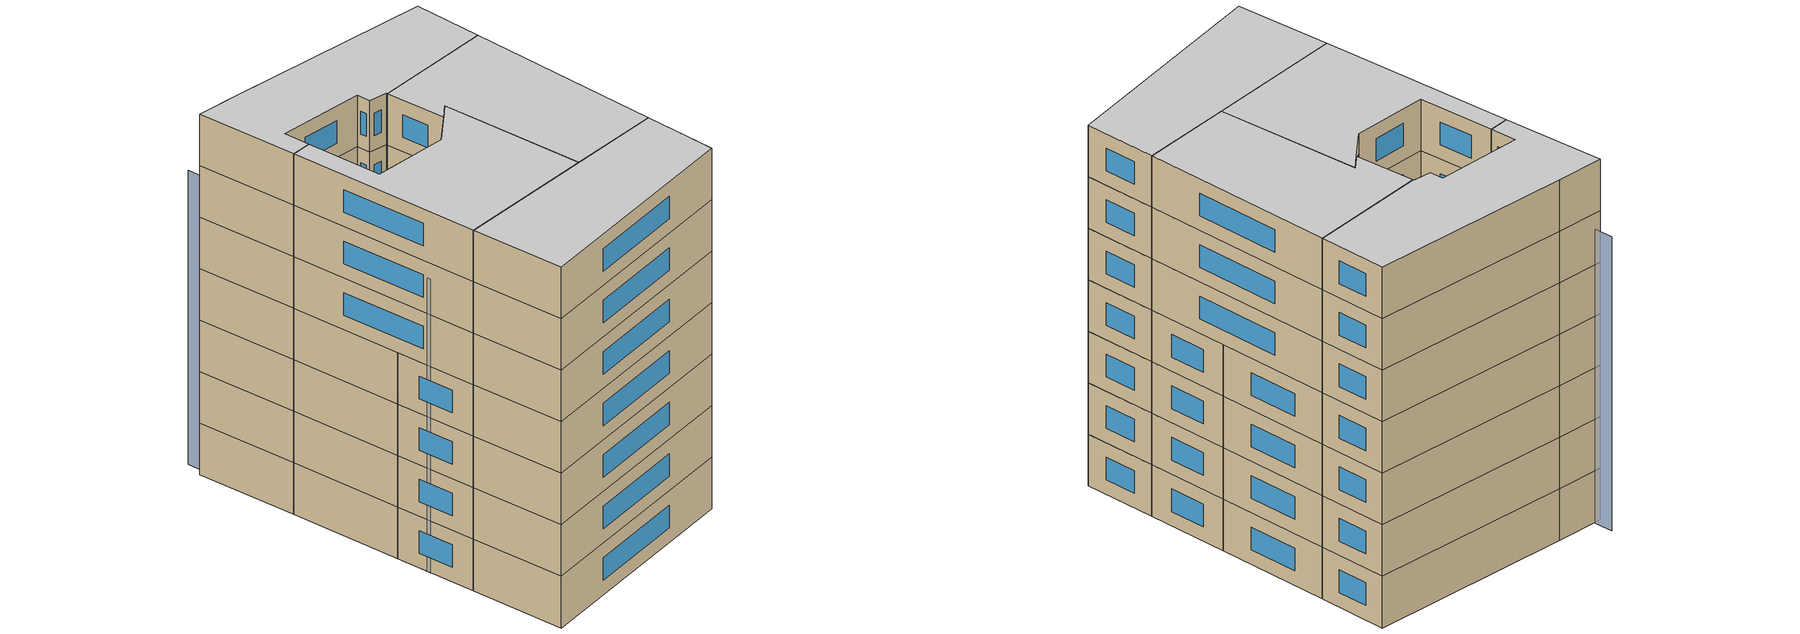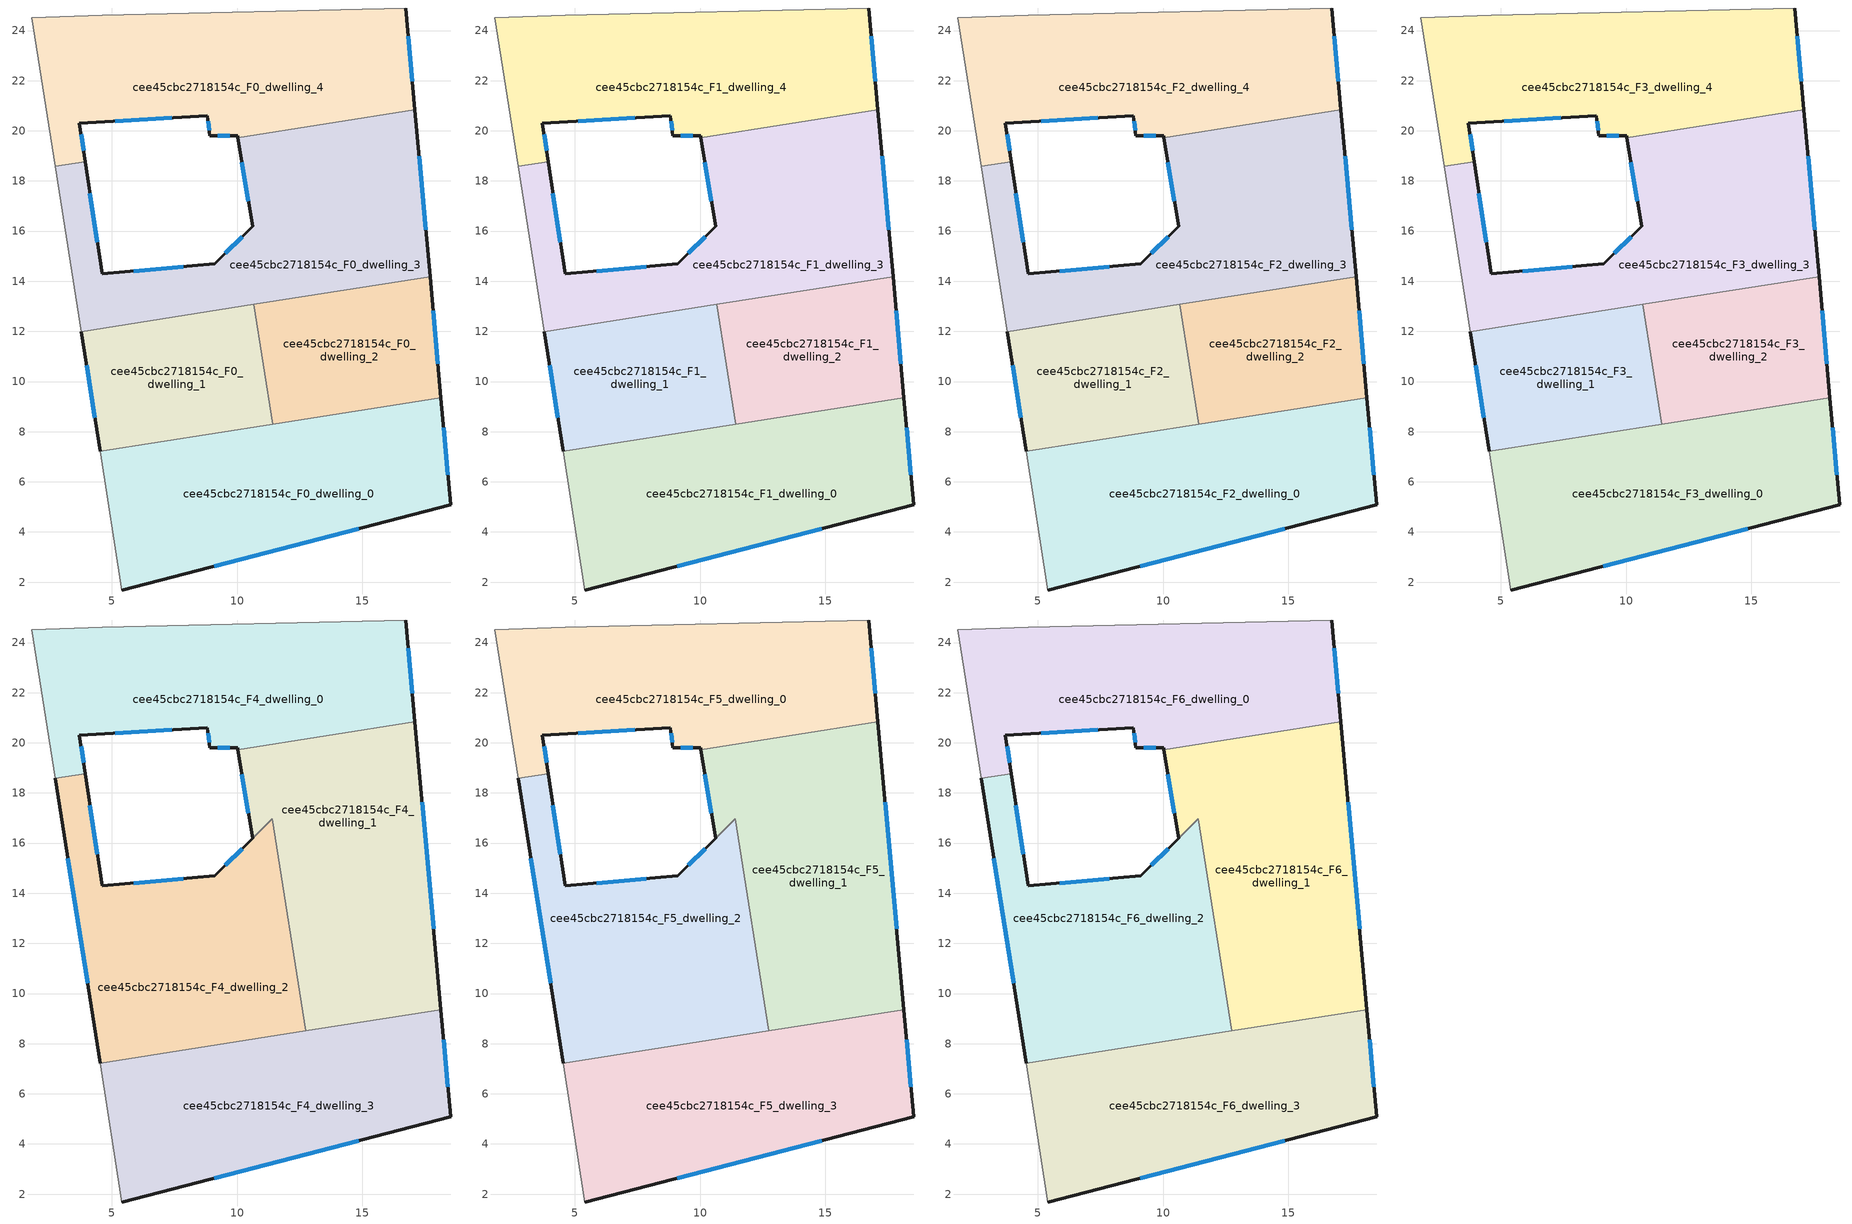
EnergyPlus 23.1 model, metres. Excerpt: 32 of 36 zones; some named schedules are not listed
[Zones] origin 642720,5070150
cee45cbc2718154c_F0_dwelling_0
 floor ground (EU_floor_Construction): 18.13,9.36 18.52,5.08 5.41,1.68 4.54,7.22 z0
 wall outside (EU_wall_Construction): 5.41,1.68 18.52,5.08 18.13,9.36 z0:3
 wall adiabatic (EU_wall_Construction): 4.54,7.22 5.41,1.68 z0:3
 wall to cee45cbc2718154c_F0_dwelling_1 (EU_wall_Construction): 11.41,8.3 4.54,7.22 z0:3
 wall to cee45cbc2718154c_F0_dwelling_2 (EU_wall_Construction): 18.13,9.36 11.41,8.3 z0:3
 window (EU_Window_Construction): 18.41,6.28 18.24,8.16 / 9.08,2.64 14.85,4.13 z0.84:2.16
cee45cbc2718154c_F0_dwelling_1
 floor ground (EU_floor_Construction): 10.66,13.07 11.41,8.3 4.54,7.22 3.79,11.99 z0
 wall outside (EU_wall_Construction): 3.79,11.99 4.54,7.22 z0:3
 wall to cee45cbc2718154c_F0_dwelling_2 (EU_wall_Construction): 11.41,8.3 10.66,13.07 z0:3
 wall to cee45cbc2718154c_F0_dwelling_3 (EU_wall_Construction): 10.66,13.07 3.79,11.99 z0:3
 window (EU_Window_Construction): 4,10.65 4.33,8.56 z0.84:2.16
cee45cbc2718154c_F0_dwelling_2
 floor ground (EU_floor_Construction): 17.69,14.18 18.13,9.36 11.41,8.3 10.66,13.07 z0
 wall outside (EU_wall_Construction): 18.13,9.36 17.69,14.18 z0:3
 wall to cee45cbc2718154c_F0_dwelling_3 (EU_wall_Construction): 17.69,14.18 10.66,13.07 z0:3
 window (EU_Window_Construction): 18.01,10.71 17.82,12.83 z0.84:2.16
cee45cbc2718154c_F0_dwelling_3
 floor ground (EU_floor_Construction): 17.09,20.84 17.69,14.18 3.79,11.99 2.75,18.58 3.94,18.77 4.61,14.29 9.11,14.69 10.62,16.19 10.03,19.73 z0
 wall outside (EU_wall_Construction): 10.03,19.73 10.62,16.19 9.11,14.69 4.61,14.29 3.94,18.77 / 17.69,14.18 17.09,20.84 z0:3
 wall to cee45cbc2718154c_F0_dwelling_4 (EU_wall_Construction): 17.09,20.84 10.03,19.73 / 3.94,18.77 2.75,18.58 z0:3
 wall adiabatic (EU_wall_Construction): 2.75,18.58 3.79,11.99 z0:3
 window (EU_Window_Construction): 4.42,15.55 4.13,17.52 / 7.85,14.58 5.87,14.41 / 10.2,15.77 9.54,15.11 / 10.19,18.74 10.45,17.19 / 17.53,16.05 17.26,18.98 z0.84:2.16
cee45cbc2718154c_F0_dwelling_4
 floor ground (EU_floor_Construction): 16.72,24.9 17.09,20.84 10.03,19.73 10.02,19.8 8.92,19.8 8.82,20.6 3.71,20.3 3.94,18.77 2.75,18.58 1.81,24.5 4.61,24.6 z0
 wall outside (EU_wall_Construction): 3.94,18.77 3.71,20.3 8.82,20.6 8.92,19.8 10.02,19.8 10.03,19.73 / 17.09,20.84 16.72,24.9 z0:3
 wall adiabatic (EU_wall_Construction): 16.72,24.9 4.61,24.6 1.81,24.5 2.75,18.58 z0:3
 window (EU_Window_Construction): 9.23,19.8 9.71,19.8 / 8.85,20.37 8.89,20.02 / 5.14,20.38 7.39,20.51 / 3.88,19.2 3.78,19.87 / 16.99,21.98 16.83,23.76 z0.84:2.16
cee45cbc2718154c_F1_dwelling_0
 floor to cee45cbc2718154c_F0_dwelling_0 (EU_floor_Construction): 18.13,9.36 18.52,5.08 5.41,1.68 4.54,7.22 z3
 wall outside (EU_wall_Construction): 5.41,1.68 18.52,5.08 18.13,9.36 z3:6
 wall adiabatic (EU_wall_Construction): 4.54,7.22 5.41,1.68 z3:6
 wall to cee45cbc2718154c_F1_dwelling_1 (EU_wall_Construction): 11.41,8.3 4.54,7.22 z3:6
 wall to cee45cbc2718154c_F1_dwelling_2 (EU_wall_Construction): 18.13,9.36 11.41,8.3 z3:6
 window (EU_Window_Construction): 18.41,6.28 18.24,8.16 / 9.08,2.64 14.85,4.13 z3.84:5.16
cee45cbc2718154c_F1_dwelling_1
 floor to cee45cbc2718154c_F0_dwelling_1 (EU_floor_Construction): 10.66,13.07 11.41,8.3 4.54,7.22 3.79,11.99 z3
 wall outside (EU_wall_Construction): 3.79,11.99 4.54,7.22 z3:6
 wall to cee45cbc2718154c_F1_dwelling_2 (EU_wall_Construction): 11.41,8.3 10.66,13.07 z3:6
 wall to cee45cbc2718154c_F1_dwelling_3 (EU_wall_Construction): 10.66,13.07 3.79,11.99 z3:6
 window (EU_Window_Construction): 4,10.65 4.33,8.56 z3.84:5.16
cee45cbc2718154c_F1_dwelling_2
 floor to cee45cbc2718154c_F0_dwelling_2 (EU_floor_Construction): 17.69,14.18 18.13,9.36 11.41,8.3 10.66,13.07 z3
 wall outside (EU_wall_Construction): 18.13,9.36 17.69,14.18 z3:6
 wall to cee45cbc2718154c_F1_dwelling_3 (EU_wall_Construction): 17.69,14.18 10.66,13.07 z3:6
 window (EU_Window_Construction): 18.01,10.71 17.82,12.83 z3.84:5.16
cee45cbc2718154c_F1_dwelling_3
 floor to cee45cbc2718154c_F0_dwelling_3 (EU_floor_Construction): 17.09,20.84 17.69,14.18 3.79,11.99 2.75,18.58 3.94,18.77 4.61,14.29 9.11,14.69 10.62,16.19 10.03,19.73 z3
 wall outside (EU_wall_Construction): 10.03,19.73 10.62,16.19 9.11,14.69 4.61,14.29 3.94,18.77 / 17.69,14.18 17.09,20.84 z3:6
 wall to cee45cbc2718154c_F1_dwelling_4 (EU_wall_Construction): 17.09,20.84 10.03,19.73 / 3.94,18.77 2.75,18.58 z3:6
 wall adiabatic (EU_wall_Construction): 2.75,18.58 3.79,11.99 z3:6
 window (EU_Window_Construction): 4.42,15.55 4.13,17.52 / 7.85,14.58 5.87,14.41 / 10.2,15.77 9.54,15.11 / 10.19,18.74 10.45,17.19 / 17.53,16.05 17.26,18.98 z3.84:5.16
cee45cbc2718154c_F1_dwelling_4
 floor to cee45cbc2718154c_F0_dwelling_4 (EU_floor_Construction): 16.72,24.9 17.09,20.84 10.03,19.73 10.02,19.8 8.92,19.8 8.82,20.6 3.71,20.3 3.94,18.77 2.75,18.58 1.81,24.5 4.61,24.6 z3
 wall outside (EU_wall_Construction): 3.94,18.77 3.71,20.3 8.82,20.6 8.92,19.8 10.02,19.8 10.03,19.73 / 17.09,20.84 16.72,24.9 z3:6
 wall adiabatic (EU_wall_Construction): 16.72,24.9 4.61,24.6 1.81,24.5 2.75,18.58 z3:6
 window (EU_Window_Construction): 9.23,19.8 9.71,19.8 / 8.85,20.37 8.89,20.02 / 5.14,20.38 7.39,20.51 / 3.88,19.2 3.78,19.87 / 16.99,21.98 16.83,23.76 z3.84:5.16
cee45cbc2718154c_F2_dwelling_0
 floor to cee45cbc2718154c_F1_dwelling_0 (EU_floor_Construction): 18.13,9.36 18.52,5.08 5.41,1.68 4.54,7.22 z6
 wall outside (EU_wall_Construction): 5.41,1.68 18.52,5.08 18.13,9.36 z6:9
 wall adiabatic (EU_wall_Construction): 4.54,7.22 5.41,1.68 z6:9
 wall to cee45cbc2718154c_F2_dwelling_1 (EU_wall_Construction): 11.41,8.3 4.54,7.22 z6:9
 wall to cee45cbc2718154c_F2_dwelling_2 (EU_wall_Construction): 18.13,9.36 11.41,8.3 z6:9
 window (EU_Window_Construction): 18.41,6.28 18.24,8.16 / 9.08,2.64 14.85,4.13 z6.84:8.16
cee45cbc2718154c_F2_dwelling_1
 floor to cee45cbc2718154c_F1_dwelling_1 (EU_floor_Construction): 10.66,13.07 11.41,8.3 4.54,7.22 3.79,11.99 z6
 wall outside (EU_wall_Construction): 3.79,11.99 4.54,7.22 z6:9
 wall to cee45cbc2718154c_F2_dwelling_2 (EU_wall_Construction): 11.41,8.3 10.66,13.07 z6:9
 wall to cee45cbc2718154c_F2_dwelling_3 (EU_wall_Construction): 10.66,13.07 3.79,11.99 z6:9
 window (EU_Window_Construction): 4,10.65 4.33,8.56 z6.84:8.16
cee45cbc2718154c_F2_dwelling_2
 floor to cee45cbc2718154c_F1_dwelling_2 (EU_floor_Construction): 17.69,14.18 18.13,9.36 11.41,8.3 10.66,13.07 z6
 wall outside (EU_wall_Construction): 18.13,9.36 17.69,14.18 z6:9
 wall to cee45cbc2718154c_F2_dwelling_3 (EU_wall_Construction): 17.69,14.18 10.66,13.07 z6:9
 window (EU_Window_Construction): 18.01,10.71 17.82,12.83 z6.84:8.16
cee45cbc2718154c_F2_dwelling_3
 floor to cee45cbc2718154c_F1_dwelling_3 (EU_floor_Construction): 17.09,20.84 17.69,14.18 3.79,11.99 2.75,18.58 3.94,18.77 4.61,14.29 9.11,14.69 10.62,16.19 10.03,19.73 z6
 wall outside (EU_wall_Construction): 10.03,19.73 10.62,16.19 9.11,14.69 4.61,14.29 3.94,18.77 / 17.69,14.18 17.09,20.84 z6:9
 wall to cee45cbc2718154c_F2_dwelling_4 (EU_wall_Construction): 17.09,20.84 10.03,19.73 / 3.94,18.77 2.75,18.58 z6:9
 wall adiabatic (EU_wall_Construction): 2.75,18.58 3.79,11.99 z6:9
 window (EU_Window_Construction): 4.42,15.55 4.13,17.52 / 7.85,14.58 5.87,14.41 / 10.2,15.77 9.54,15.11 / 10.19,18.74 10.45,17.19 / 17.53,16.05 17.26,18.98 z6.84:8.16
cee45cbc2718154c_F2_dwelling_4
 floor to cee45cbc2718154c_F1_dwelling_4 (EU_floor_Construction): 16.72,24.9 17.09,20.84 10.03,19.73 10.02,19.8 8.92,19.8 8.82,20.6 3.71,20.3 3.94,18.77 2.75,18.58 1.81,24.5 4.61,24.6 z6
 wall outside (EU_wall_Construction): 3.94,18.77 3.71,20.3 8.82,20.6 8.92,19.8 10.02,19.8 10.03,19.73 / 17.09,20.84 16.72,24.9 z6:9
 wall adiabatic (EU_wall_Construction): 16.72,24.9 4.61,24.6 1.81,24.5 2.75,18.58 z6:9
 window (EU_Window_Construction): 9.23,19.8 9.71,19.8 / 8.85,20.37 8.89,20.02 / 5.14,20.38 7.39,20.51 / 3.88,19.2 3.78,19.87 / 16.99,21.98 16.83,23.76 z6.84:8.16
cee45cbc2718154c_F3_dwelling_0
 floor to cee45cbc2718154c_F2_dwelling_0 (EU_floor_Construction): 18.13,9.36 18.52,5.08 5.41,1.68 4.54,7.22 z9
 wall outside (EU_wall_Construction): 5.41,1.68 18.52,5.08 18.13,9.36 z9:12
 wall adiabatic (EU_wall_Construction): 4.54,7.22 5.41,1.68 z9:12
 wall to cee45cbc2718154c_F3_dwelling_1 (EU_wall_Construction): 11.41,8.3 4.54,7.22 z9:12
 wall to cee45cbc2718154c_F3_dwelling_2 (EU_wall_Construction): 18.13,9.36 11.41,8.3 z9:12
 window (EU_Window_Construction): 18.41,6.28 18.24,8.16 / 9.08,2.64 14.85,4.13 z9.84:11.16
cee45cbc2718154c_F3_dwelling_1
 floor to cee45cbc2718154c_F2_dwelling_1 (EU_floor_Construction): 10.66,13.07 11.41,8.3 4.54,7.22 3.79,11.99 z9
 wall outside (EU_wall_Construction): 3.79,11.99 4.54,7.22 z9:12
 wall to cee45cbc2718154c_F3_dwelling_2 (EU_wall_Construction): 11.41,8.3 10.66,13.07 z9:12
 wall to cee45cbc2718154c_F3_dwelling_3 (EU_wall_Construction): 10.66,13.07 3.79,11.99 z9:12
 window (EU_Window_Construction): 4,10.65 4.33,8.56 z9.84:11.16
 ceiling adiabatic (EU_roof_Construction): 11.41,8.3 10.66,13.07 3.79,11.99 4.54,7.22 z12
cee45cbc2718154c_F3_dwelling_2
 floor to cee45cbc2718154c_F2_dwelling_2 (EU_floor_Construction): 17.69,14.18 18.13,9.36 11.41,8.3 10.66,13.07 z9
 wall outside (EU_wall_Construction): 18.13,9.36 17.69,14.18 z9:12
 wall to cee45cbc2718154c_F3_dwelling_3 (EU_wall_Construction): 17.69,14.18 10.66,13.07 z9:12
 window (EU_Window_Construction): 18.01,10.71 17.82,12.83 z9.84:11.16
 ceiling adiabatic (EU_roof_Construction): 12.73,8.51 11.98,13.28 10.66,13.07 11.41,8.3 z12
cee45cbc2718154c_F3_dwelling_3
 floor to cee45cbc2718154c_F2_dwelling_3 (EU_floor_Construction): 17.09,20.84 17.69,14.18 3.79,11.99 2.75,18.58 3.94,18.77 4.61,14.29 9.11,14.69 10.62,16.19 10.03,19.73 z9
 wall outside (EU_wall_Construction): 10.03,19.73 10.62,16.19 9.11,14.69 4.61,14.29 3.94,18.77 / 17.69,14.18 17.09,20.84 z9:12
 wall to cee45cbc2718154c_F3_dwelling_4 (EU_wall_Construction): 17.09,20.84 10.03,19.73 / 3.94,18.77 2.75,18.58 z9:12
 wall adiabatic (EU_wall_Construction): 2.75,18.58 3.79,11.99 z9:12
 window (EU_Window_Construction): 4.42,15.55 4.13,17.52 / 7.85,14.58 5.87,14.41 / 10.2,15.77 9.54,15.11 / 10.19,18.74 10.45,17.19 / 17.53,16.05 17.26,18.98 z9.84:11.16
 roof outside (EU_roof_Construction): 10.62,16.19 11.4,16.97 10.62,16.19 9.11,14.69 z12
cee45cbc2718154c_F3_dwelling_4
 floor to cee45cbc2718154c_F2_dwelling_4 (EU_floor_Construction): 16.72,24.9 17.09,20.84 10.03,19.73 10.02,19.8 8.92,19.8 8.82,20.6 3.71,20.3 3.94,18.77 2.75,18.58 1.81,24.5 4.61,24.6 z9
 wall outside (EU_wall_Construction): 3.94,18.77 3.71,20.3 8.82,20.6 8.92,19.8 10.02,19.8 10.03,19.73 / 17.09,20.84 16.72,24.9 z9:12
 wall adiabatic (EU_wall_Construction): 16.72,24.9 4.61,24.6 1.81,24.5 2.75,18.58 z9:12
 window (EU_Window_Construction): 9.23,19.8 9.71,19.8 / 8.85,20.37 8.89,20.02 / 5.14,20.38 7.39,20.51 / 3.88,19.2 3.78,19.87 / 16.99,21.98 16.83,23.76 z9.84:11.16
cee45cbc2718154c_F4_dwelling_0
 floor to cee45cbc2718154c_F3_dwelling_4 (EU_floor_Construction): 16.72,24.9 17.09,20.84 10.03,19.73 10.02,19.8 8.92,19.8 8.82,20.6 3.71,20.3 3.94,18.77 2.75,18.58 1.81,24.5 4.61,24.6 z12
 wall outside (EU_wall_Construction): 3.94,18.77 3.71,20.3 8.82,20.6 8.92,19.8 10.02,19.8 10.03,19.73 / 17.09,20.84 16.72,24.9 z12:15
 wall to cee45cbc2718154c_F4_dwelling_2 (EU_wall_Construction): 2.75,18.58 3.94,18.77 z12:15
 wall adiabatic (EU_wall_Construction): 16.72,24.9 4.61,24.6 1.81,24.5 2.75,18.58 z12:15
 wall to cee45cbc2718154c_F4_dwelling_1 (EU_wall_Construction): 10.03,19.73 17.09,20.84 z12:15
 window (EU_Window_Construction): 9.23,19.8 9.71,19.8 / 8.85,20.37 8.89,20.02 / 5.14,20.38 7.39,20.51 / 3.88,19.2 3.78,19.87 / 16.99,21.98 16.83,23.76 z12.84:14.16
cee45cbc2718154c_F4_dwelling_1
 floor to cee45cbc2718154c_F3_dwelling_3 (EU_floor_Construction): 17.09,20.84 17.69,14.18 11.98,13.28 11.4,16.97 10.62,16.19 10.03,19.73 z12
 floor to cee45cbc2718154c_F3_dwelling_2 (EU_floor_Construction): 17.69,14.18 18.13,9.36 12.73,8.51 11.98,13.28 z12
 wall outside (EU_wall_Construction): 10.03,19.73 10.62,16.19 / 18.13,9.36 17.09,20.84 z12:15
 wall to cee45cbc2718154c_F4_dwelling_2 (EU_wall_Construction): 10.62,16.19 11.4,16.97 12.73,8.51 z12:15
 wall to cee45cbc2718154c_F4_dwelling_3 (EU_wall_Construction): 12.73,8.51 18.13,9.36 z12:15
 window (EU_Window_Construction): 10.19,18.74 10.45,17.19 / 17.84,12.58 17.38,17.63 z12.84:14.16
cee45cbc2718154c_F4_dwelling_2
 floor to cee45cbc2718154c_F3_dwelling_3 (EU_floor_Construction): 11.4,16.97 11.98,13.28 3.79,11.99 2.75,18.58 3.94,18.77 4.61,14.29 9.11,14.69 10.62,16.19 z12
 floor adiabatic (EU_floor_Construction): 11.98,13.28 12.73,8.51 4.54,7.22 3.79,11.99 z12
 wall outside (EU_wall_Construction): 2.75,18.58 4.54,7.22 / 10.62,16.19 9.11,14.69 4.61,14.29 3.94,18.77 z12:15
 wall to cee45cbc2718154c_F4_dwelling_3 (EU_wall_Construction): 4.54,7.22 12.73,8.51 z12:15
 window (EU_Window_Construction): 4.42,15.55 4.13,17.52 / 7.85,14.58 5.87,14.41 / 3.25,15.4 4.04,10.4 / 10.2,15.77 9.54,15.11 z12.84:14.16
cee45cbc2718154c_F4_dwelling_3
 floor to cee45cbc2718154c_F3_dwelling_0 (EU_floor_Construction): 18.13,9.36 18.52,5.08 5.41,1.68 4.54,7.22 z12
 wall outside (EU_wall_Construction): 5.41,1.68 18.52,5.08 18.13,9.36 z12:15
 wall adiabatic (EU_wall_Construction): 4.54,7.22 5.41,1.68 z12:15
 window (EU_Window_Construction): 18.41,6.28 18.24,8.16 / 9.08,2.64 14.85,4.13 z12.84:14.16
cee45cbc2718154c_F5_dwelling_0
 floor to cee45cbc2718154c_F4_dwelling_0 (EU_floor_Construction): 16.72,24.9 17.09,20.84 10.03,19.73 10.02,19.8 8.92,19.8 8.82,20.6 3.71,20.3 3.94,18.77 2.75,18.58 1.81,24.5 4.61,24.6 z15
 wall outside (EU_wall_Construction): 3.94,18.77 3.71,20.3 8.82,20.6 8.92,19.8 10.02,19.8 10.03,19.73 / 17.09,20.84 16.72,24.9 z15:18
 wall to cee45cbc2718154c_F5_dwelling_2 (EU_wall_Construction): 2.75,18.58 3.94,18.77 z15:18
 wall adiabatic (EU_wall_Construction): 16.72,24.9 4.61,24.6 1.81,24.5 2.75,18.58 z15:18
 wall to cee45cbc2718154c_F5_dwelling_1 (EU_wall_Construction): 10.03,19.73 17.09,20.84 z15:18
 window (EU_Window_Construction): 9.23,19.8 9.71,19.8 / 8.85,20.37 8.89,20.02 / 5.14,20.38 7.39,20.51 / 3.88,19.2 3.78,19.87 / 16.99,21.98 16.83,23.76 z15.84:17.16
cee45cbc2718154c_F5_dwelling_1
 floor to cee45cbc2718154c_F4_dwelling_1 (EU_floor_Construction): 17.09,20.84 18.13,9.36 12.73,8.51 11.4,16.97 10.61,16.19 10.03,19.73 z15
 wall outside (EU_wall_Construction): 10.03,19.73 10.62,16.19 / 18.13,9.36 17.09,20.84 z15:18
 wall to cee45cbc2718154c_F5_dwelling_2 (EU_wall_Construction): 10.62,16.19 11.4,16.97 12.73,8.51 z15:18
 wall to cee45cbc2718154c_F5_dwelling_3 (EU_wall_Construction): 12.73,8.51 18.13,9.36 z15:18
 window (EU_Window_Construction): 10.19,18.74 10.45,17.19 / 17.84,12.58 17.38,17.63 z15.84:17.16
cee45cbc2718154c_F5_dwelling_2
 floor to cee45cbc2718154c_F4_dwelling_2 (EU_floor_Construction): 11.4,16.97 12.73,8.51 4.54,7.22 2.75,18.58 3.94,18.77 4.61,14.29 9.11,14.69 10.62,16.19 z15
 wall outside (EU_wall_Construction): 2.75,18.58 4.54,7.22 / 10.62,16.19 9.11,14.69 4.61,14.29 3.94,18.77 z15:18
 wall to cee45cbc2718154c_F5_dwelling_3 (EU_wall_Construction): 4.54,7.22 12.73,8.51 z15:18
 window (EU_Window_Construction): 4.42,15.55 4.13,17.52 / 7.85,14.58 5.87,14.41 / 3.25,15.4 4.04,10.4 / 10.2,15.77 9.54,15.11 z15.84:17.16
cee45cbc2718154c_F5_dwelling_3
 floor to cee45cbc2718154c_F4_dwelling_3 (EU_floor_Construction): 18.13,9.36 18.52,5.08 5.41,1.68 4.54,7.22 z15
 wall outside (EU_wall_Construction): 5.41,1.68 18.52,5.08 18.13,9.36 z15:18
 wall adiabatic (EU_wall_Construction): 4.54,7.22 5.41,1.68 z15:18
 window (EU_Window_Construction): 18.41,6.28 18.24,8.16 / 9.08,2.64 14.85,4.13 z15.84:17.16
cee45cbc2718154c_F6_dwelling_0
 floor to cee45cbc2718154c_F5_dwelling_0 (EU_floor_Construction): 16.72,24.9 17.09,20.84 10.03,19.73 10.02,19.8 8.92,19.8 8.82,20.6 3.71,20.3 3.94,18.77 2.75,18.58 1.81,24.5 4.61,24.6 z18
 wall outside (EU_wall_Construction): 3.94,18.77 3.71,20.3 8.82,20.6 8.92,19.8 10.02,19.8 10.03,19.73 / 17.09,20.84 16.72,24.9 z18:21
 wall to cee45cbc2718154c_F6_dwelling_2 (EU_wall_Construction): 2.75,18.58 3.94,18.77 z18:21
 wall adiabatic (EU_wall_Construction): 16.72,24.9 4.61,24.6 1.81,24.5 2.75,18.58 z18:21
 wall to cee45cbc2718154c_F6_dwelling_1 (EU_wall_Construction): 10.03,19.73 17.09,20.84 z18:21
 window (EU_Window_Construction): 9.23,19.8 9.71,19.8 / 8.85,20.37 8.89,20.02 / 5.14,20.38 7.39,20.51 / 3.88,19.2 3.78,19.87 / 16.99,21.98 16.83,23.76 z18.84:20.16
 ceiling to cee45cbc2718154c_F7_dwelling_0 (EU_floor_Construction): 17.09,20.84 16.72,24.9 4.61,24.6 1.81,24.5 2.75,18.58 3.94,18.77 3.71,20.3 8.82,20.6 8.92,19.8 10.02,19.8 10.03,19.73 z21
cee45cbc2718154c_F6_dwelling_1
 floor to cee45cbc2718154c_F5_dwelling_1 (EU_floor_Construction): 17.09,20.84 18.13,9.36 12.73,8.51 11.4,16.97 10.61,16.19 10.03,19.73 z18
 wall outside (EU_wall_Construction): 10.03,19.73 10.62,16.19 / 18.13,9.36 17.09,20.84 z18:21
 wall to cee45cbc2718154c_F6_dwelling_2 (EU_wall_Construction): 10.62,16.19 11.4,16.97 12.73,8.51 z18:21
 wall to cee45cbc2718154c_F6_dwelling_3 (EU_wall_Construction): 12.73,8.51 18.13,9.36 z18:21
 window (EU_Window_Construction): 10.19,18.74 10.45,17.19 / 17.84,12.58 17.38,17.63 z18.84:20.16
 ceiling to cee45cbc2718154c_F7_dwelling_1 (EU_floor_Construction): 18.13,9.36 17.09,20.84 10.03,19.73 10.61,16.19 11.4,16.97 12.73,8.51 z21
cee45cbc2718154c_F6_dwelling_2
 floor to cee45cbc2718154c_F5_dwelling_2 (EU_floor_Construction): 11.4,16.97 12.73,8.51 4.54,7.22 2.75,18.58 3.94,18.77 4.61,14.29 9.11,14.69 10.62,16.19 z18
 wall outside (EU_wall_Construction): 2.75,18.58 4.54,7.22 / 10.62,16.19 9.11,14.69 4.61,14.29 3.94,18.77 z18:21
 wall to cee45cbc2718154c_F6_dwelling_3 (EU_wall_Construction): 4.54,7.22 12.73,8.51 z18:21
 window (EU_Window_Construction): 4.42,15.55 4.13,17.52 / 7.85,14.58 5.87,14.41 / 3.25,15.4 4.04,10.4 / 10.2,15.77 9.54,15.11 z18.84:20.16
 ceiling to cee45cbc2718154c_F7_dwelling_2 (EU_floor_Construction): 12.73,8.51 11.4,16.97 10.62,16.19 9.11,14.69 4.61,14.29 3.94,18.77 2.75,18.58 4.54,7.22 z21
cee45cbc2718154c_F6_dwelling_3
 floor to cee45cbc2718154c_F5_dwelling_3 (EU_floor_Construction): 18.13,9.36 18.52,5.08 5.41,1.68 4.54,7.22 z18
 wall outside (EU_wall_Construction): 5.41,1.68 18.52,5.08 18.13,9.36 z18:21
 wall adiabatic (EU_wall_Construction): 4.54,7.22 5.41,1.68 z18:21
 window (EU_Window_Construction): 18.41,6.28 18.24,8.16 / 9.08,2.64 14.85,4.13 z18.84:20.16
 ceiling to cee45cbc2718154c_F7_dwelling_3 (EU_floor_Construction): 18.52,5.08 18.13,9.36 4.54,7.22 5.41,1.68 z21
shading: 3.84,11.47 6.27,1.9 z0:19.4; 2.08,25.63 4.07,9.92 z0:17.1
[Building]
EU S2 Campaign: North Axis=0; Terrain=City; Solar Distribution=FullExterior
[Site:Location]
Lyon-Bron: Latitude=45.75; Longitude=5; Time Zone=1; Elevation=198
[SizingPeriod:WeatherFileDays]
AnnualSizingPeriod: Begin Month=1; Begin Day of Month=1; End Month=12; End Day of Month=31; Day of Week for Start Day=Monday; Use Weather File Daylight Saving Period=No; Use Weather File Rain and Snow Indicators=No
[MATERIAL]
EU_InternalMass_Material: Roughness=MediumRough; Thickness=0.1; Conductivity=1; Density=1800; Specific Heat=900; Thermal Absorptance=0.9; Solar Absorptance=0.7; Visible Absorptance=0.7
[MATERIAL:NOMASS] Roughness=MediumRough; Thermal Absorptance=0.9; Solar Absorptance=0.7; Visible Absorptance=0.7
Name | Thermal Resistance
EU_wall_NoMass | 0.776494
EU_roof_NoMass | 0.486893
EU_floor_NoMass | 0.421597
[WINDOWMATERIAL:SIMPLEGLAZINGSYSTEM]
EU_Window_SimpleGlazing: UFactor=4.24961; Solar Heat Gain Coefficient=0.83; Visible Transmittance=0.83
[CONSTRUCTION]
EU_wall_Construction: EU_wall_NoMass
EU_roof_Construction: EU_roof_NoMass
EU_floor_Construction: EU_floor_NoMass
EU_Window_Construction: EU_Window_SimpleGlazing
EU_InternalMass_Construction: EU_InternalMass_Material
[ZONE] Type=1; Multiplier=1; Ceiling Height=autocalculate; Floor Area=autocalculate; Part of Total Floor Area=Yes
Name | Volume
cee45cbc2718154c_F0_dwelling_0; cee45cbc2718154c_F1_dwelling_0; cee45cbc2718154c_F2_dwelling_0; cee45cbc2718154c_F3_dwelling_0; cee45cbc2718154c_F4_dwelling_3; cee45cbc2718154c_F5_dwelling_3; cee45cbc2718154c_F6_dwelling_3 | 201.731
cee45cbc2718154c_F4_dwelling_0; cee45cbc2718154c_F5_dwelling_0; cee45cbc2718154c_F6_dwelling_0; cee45cbc2718154c_F0_dwelling_4; cee45cbc2718154c_F1_dwelling_4; cee45cbc2718154c_F2_dwelling_4; cee45cbc2718154c_F3_dwelling_4 | 201.743
cee45cbc2718154c_F0_dwelling_1; cee45cbc2718154c_F1_dwelling_1; cee45cbc2718154c_F2_dwelling_1; cee45cbc2718154c_F3_dwelling_1 | 100.882
cee45cbc2718154c_F4_dwelling_1; cee45cbc2718154c_F5_dwelling_1; cee45cbc2718154c_F6_dwelling_1 | 210.674
cee45cbc2718154c_F0_dwelling_2; cee45cbc2718154c_F1_dwelling_2; cee45cbc2718154c_F2_dwelling_2; cee45cbc2718154c_F3_dwelling_2 | 100.873
cee45cbc2718154c_F4_dwelling_2; cee45cbc2718154c_F5_dwelling_2; cee45cbc2718154c_F6_dwelling_2 | 192.82
cee45cbc2718154c_F0_dwelling_3; cee45cbc2718154c_F1_dwelling_3; cee45cbc2718154c_F2_dwelling_3; cee45cbc2718154c_F3_dwelling_3 | 201.762
[INTERNALMASS] Construction=EU_InternalMass_Construction
Name | Zone or ZoneList | Surface Area
cee45cbc2718154c_F0_dwelling_0_EU_InternalMass | cee45cbc2718154c_F0_dwelling_0 | 67.2437
cee45cbc2718154c_F0_dwelling_1_EU_InternalMass | cee45cbc2718154c_F0_dwelling_1 | 33.6274
cee45cbc2718154c_F0_dwelling_2_EU_InternalMass | cee45cbc2718154c_F0_dwelling_2 | 33.6243
cee45cbc2718154c_F0_dwelling_3_EU_InternalMass | cee45cbc2718154c_F0_dwelling_3 | 67.2542
cee45cbc2718154c_F0_dwelling_4_EU_InternalMass | cee45cbc2718154c_F0_dwelling_4 | 67.2484
cee45cbc2718154c_F1_dwelling_0_EU_InternalMass | cee45cbc2718154c_F1_dwelling_0 | 67.2437
cee45cbc2718154c_F1_dwelling_1_EU_InternalMass | cee45cbc2718154c_F1_dwelling_1 | 33.6274
cee45cbc2718154c_F1_dwelling_2_EU_InternalMass | cee45cbc2718154c_F1_dwelling_2 | 33.6243
cee45cbc2718154c_F1_dwelling_3_EU_InternalMass | cee45cbc2718154c_F1_dwelling_3 | 67.2542
cee45cbc2718154c_F1_dwelling_4_EU_InternalMass | cee45cbc2718154c_F1_dwelling_4 | 67.2484
cee45cbc2718154c_F2_dwelling_0_EU_InternalMass | cee45cbc2718154c_F2_dwelling_0 | 67.2437
cee45cbc2718154c_F2_dwelling_1_EU_InternalMass | cee45cbc2718154c_F2_dwelling_1 | 33.6274
cee45cbc2718154c_F2_dwelling_2_EU_InternalMass | cee45cbc2718154c_F2_dwelling_2 | 33.6243
cee45cbc2718154c_F2_dwelling_3_EU_InternalMass | cee45cbc2718154c_F2_dwelling_3 | 67.2542
cee45cbc2718154c_F2_dwelling_4_EU_InternalMass | cee45cbc2718154c_F2_dwelling_4 | 67.2484
cee45cbc2718154c_F3_dwelling_0_EU_InternalMass | cee45cbc2718154c_F3_dwelling_0 | 67.2437
cee45cbc2718154c_F3_dwelling_1_EU_InternalMass | cee45cbc2718154c_F3_dwelling_1 | 33.6274
cee45cbc2718154c_F3_dwelling_2_EU_InternalMass | cee45cbc2718154c_F3_dwelling_2 | 33.6243
cee45cbc2718154c_F3_dwelling_3_EU_InternalMass | cee45cbc2718154c_F3_dwelling_3 | 67.2542
cee45cbc2718154c_F3_dwelling_4_EU_InternalMass | cee45cbc2718154c_F3_dwelling_4 | 67.2484
cee45cbc2718154c_F4_dwelling_0_EU_InternalMass | cee45cbc2718154c_F4_dwelling_0 | 67.2484
cee45cbc2718154c_F4_dwelling_1_EU_InternalMass | cee45cbc2718154c_F4_dwelling_1 | 70.2243
cee45cbc2718154c_F4_dwelling_2_EU_InternalMass | cee45cbc2718154c_F4_dwelling_2 | 64.2803
cee45cbc2718154c_F4_dwelling_3_EU_InternalMass | cee45cbc2718154c_F4_dwelling_3 | 67.2437
cee45cbc2718154c_F5_dwelling_0_EU_InternalMass | cee45cbc2718154c_F5_dwelling_0 | 67.2484
cee45cbc2718154c_F5_dwelling_1_EU_InternalMass | cee45cbc2718154c_F5_dwelling_1 | 70.2243
cee45cbc2718154c_F5_dwelling_2_EU_InternalMass | cee45cbc2718154c_F5_dwelling_2 | 64.2803
cee45cbc2718154c_F5_dwelling_3_EU_InternalMass | cee45cbc2718154c_F5_dwelling_3 | 67.2437
cee45cbc2718154c_F6_dwelling_0_EU_InternalMass | cee45cbc2718154c_F6_dwelling_0 | 67.2484
cee45cbc2718154c_F6_dwelling_1_EU_InternalMass | cee45cbc2718154c_F6_dwelling_1 | 70.2243
cee45cbc2718154c_F6_dwelling_2_EU_InternalMass | cee45cbc2718154c_F6_dwelling_2 | 64.2803
cee45cbc2718154c_F6_dwelling_3_EU_InternalMass | cee45cbc2718154c_F6_dwelling_3 | 67.2437
[OTHEREQUIPMENT] Fuel Type=Electricity; Design Level Calculation Method=Watts/Area; Power per Zone Floor Area=1; Fraction Latent=0; Fraction Radiant=0; Fraction Lost=0; Carbon Dioxide Generation Rate=0; EndUse Subcategory=EU_Step8_InternalGains
Name | Zone or ZoneList or Space or SpaceList | Schedule
EU_Step8_InternalGain_cee45cbc2718154c_F0_dwelling_0_f000 | cee45cbc2718154c_F0_dwelling_0 | EU_Step8_GainSchedule_cee45cbc2718154c_F0_dwelling_0_f000
EU_Step8_InternalGain_cee45cbc2718154c_F0_dwelling_1_f000 | cee45cbc2718154c_F0_dwelling_1 | EU_Step8_GainSchedule_cee45cbc2718154c_F0_dwelling_1_f000
EU_Step8_InternalGain_cee45cbc2718154c_F0_dwelling_2_f000 | cee45cbc2718154c_F0_dwelling_2 | EU_Step8_GainSchedule_cee45cbc2718154c_F0_dwelling_2_f000
EU_Step8_InternalGain_cee45cbc2718154c_F0_dwelling_3_f000 | cee45cbc2718154c_F0_dwelling_3 | EU_Step8_GainSchedule_cee45cbc2718154c_F0_dwelling_3_f000
EU_Step8_InternalGain_cee45cbc2718154c_F0_dwelling_4_f000 | cee45cbc2718154c_F0_dwelling_4 | EU_Step8_GainSchedule_cee45cbc2718154c_F0_dwelling_4_f000
EU_Step8_InternalGain_cee45cbc2718154c_F1_dwelling_0_f000 | cee45cbc2718154c_F1_dwelling_0 | EU_Step8_GainSchedule_cee45cbc2718154c_F1_dwelling_0_f000
EU_Step8_InternalGain_cee45cbc2718154c_F1_dwelling_1_f000 | cee45cbc2718154c_F1_dwelling_1 | EU_Step8_GainSchedule_cee45cbc2718154c_F1_dwelling_1_f000
EU_Step8_InternalGain_cee45cbc2718154c_F1_dwelling_2_f000 | cee45cbc2718154c_F1_dwelling_2 | EU_Step8_GainSchedule_cee45cbc2718154c_F1_dwelling_2_f000
EU_Step8_InternalGain_cee45cbc2718154c_F1_dwelling_3_f000 | cee45cbc2718154c_F1_dwelling_3 | EU_Step8_GainSchedule_cee45cbc2718154c_F1_dwelling_3_f000
EU_Step8_InternalGain_cee45cbc2718154c_F1_dwelling_4_f000 | cee45cbc2718154c_F1_dwelling_4 | EU_Step8_GainSchedule_cee45cbc2718154c_F1_dwelling_4_f000
EU_Step8_InternalGain_cee45cbc2718154c_F2_dwelling_0_f000 | cee45cbc2718154c_F2_dwelling_0 | EU_Step8_GainSchedule_cee45cbc2718154c_F2_dwelling_0_f000
EU_Step8_InternalGain_cee45cbc2718154c_F2_dwelling_1_f000 | cee45cbc2718154c_F2_dwelling_1 | EU_Step8_GainSchedule_cee45cbc2718154c_F2_dwelling_1_f000
EU_Step8_InternalGain_cee45cbc2718154c_F2_dwelling_2_f000 | cee45cbc2718154c_F2_dwelling_2 | EU_Step8_GainSchedule_cee45cbc2718154c_F2_dwelling_2_f000
EU_Step8_InternalGain_cee45cbc2718154c_F2_dwelling_3_f000 | cee45cbc2718154c_F2_dwelling_3 | EU_Step8_GainSchedule_cee45cbc2718154c_F2_dwelling_3_f000
EU_Step8_InternalGain_cee45cbc2718154c_F2_dwelling_4_f000 | cee45cbc2718154c_F2_dwelling_4 | EU_Step8_GainSchedule_cee45cbc2718154c_F2_dwelling_4_f000
EU_Step8_InternalGain_cee45cbc2718154c_F3_dwelling_0_f000 | cee45cbc2718154c_F3_dwelling_0 | EU_Step8_GainSchedule_cee45cbc2718154c_F3_dwelling_0_f000
EU_Step8_InternalGain_cee45cbc2718154c_F3_dwelling_1_f000 | cee45cbc2718154c_F3_dwelling_1 | EU_Step8_GainSchedule_cee45cbc2718154c_F3_dwelling_1_f000
EU_Step8_InternalGain_cee45cbc2718154c_F3_dwelling_2_f000 | cee45cbc2718154c_F3_dwelling_2 | EU_Step8_GainSchedule_cee45cbc2718154c_F3_dwelling_2_f000
EU_Step8_InternalGain_cee45cbc2718154c_F3_dwelling_3_f000 | cee45cbc2718154c_F3_dwelling_3 | EU_Step8_GainSchedule_cee45cbc2718154c_F3_dwelling_3_f000
EU_Step8_InternalGain_cee45cbc2718154c_F3_dwelling_4_f000 | cee45cbc2718154c_F3_dwelling_4 | EU_Step8_GainSchedule_cee45cbc2718154c_F3_dwelling_4_f000
EU_Step8_InternalGain_cee45cbc2718154c_F4_dwelling_0_f000 | cee45cbc2718154c_F4_dwelling_0 | EU_Step8_GainSchedule_cee45cbc2718154c_F4_dwelling_0_f000
EU_Step8_InternalGain_cee45cbc2718154c_F4_dwelling_1_f000 | cee45cbc2718154c_F4_dwelling_1 | EU_Step8_GainSchedule_cee45cbc2718154c_F4_dwelling_1_f000
EU_Step8_InternalGain_cee45cbc2718154c_F4_dwelling_2_f000 | cee45cbc2718154c_F4_dwelling_2 | EU_Step8_GainSchedule_cee45cbc2718154c_F4_dwelling_2_f000
EU_Step8_InternalGain_cee45cbc2718154c_F4_dwelling_3_f000 | cee45cbc2718154c_F4_dwelling_3 | EU_Step8_GainSchedule_cee45cbc2718154c_F4_dwelling_3_f000
EU_Step8_InternalGain_cee45cbc2718154c_F5_dwelling_0_f000 | cee45cbc2718154c_F5_dwelling_0 | EU_Step8_GainSchedule_cee45cbc2718154c_F5_dwelling_0_f000
EU_Step8_InternalGain_cee45cbc2718154c_F5_dwelling_1_f000 | cee45cbc2718154c_F5_dwelling_1 | EU_Step8_GainSchedule_cee45cbc2718154c_F5_dwelling_1_f000
EU_Step8_InternalGain_cee45cbc2718154c_F5_dwelling_2_f000 | cee45cbc2718154c_F5_dwelling_2 | EU_Step8_GainSchedule_cee45cbc2718154c_F5_dwelling_2_f000
EU_Step8_InternalGain_cee45cbc2718154c_F5_dwelling_3_f000 | cee45cbc2718154c_F5_dwelling_3 | EU_Step8_GainSchedule_cee45cbc2718154c_F5_dwelling_3_f000
EU_Step8_InternalGain_cee45cbc2718154c_F6_dwelling_0_f000 | cee45cbc2718154c_F6_dwelling_0 | EU_Step8_GainSchedule_cee45cbc2718154c_F6_dwelling_0_f000
EU_Step8_InternalGain_cee45cbc2718154c_F6_dwelling_1_f000 | cee45cbc2718154c_F6_dwelling_1 | EU_Step8_GainSchedule_cee45cbc2718154c_F6_dwelling_1_f000
EU_Step8_InternalGain_cee45cbc2718154c_F6_dwelling_2_f000 | cee45cbc2718154c_F6_dwelling_2 | EU_Step8_GainSchedule_cee45cbc2718154c_F6_dwelling_2_f000
EU_Step8_InternalGain_cee45cbc2718154c_F6_dwelling_3_f000 | cee45cbc2718154c_F6_dwelling_3 | EU_Step8_GainSchedule_cee45cbc2718154c_F6_dwelling_3_f000
[ZONEVENTILATION:DESIGNFLOWRATE] Schedule=EU_AlwaysOn; Design Flow Rate Calculation Method=AirChanges/Hour; Air Changes per Hour=0.693814; Ventilation Type=Natural; Fan Pressure Rise=0; Fan Total Efficiency=1; Constant Term Coefficient=1; Temperature Term Coefficient=0; Velocity Term Coefficient=0; Velocity Squared Term Coefficient=0; Minimum Indoor Temperature=-100; Maximum Indoor Temperature=100; Delta Temperature=-100; Minimum Outdoor Temperature=-100; Maximum Outdoor Temperature=100; Maximum Wind Speed=40
Name | Zone or ZoneList or Space or SpaceList
EU_ConstantAir_cee45cbc2718154c_F0_dwelling_0 | cee45cbc2718154c_F0_dwelling_0
EU_ConstantAir_cee45cbc2718154c_F0_dwelling_1 | cee45cbc2718154c_F0_dwelling_1
EU_ConstantAir_cee45cbc2718154c_F0_dwelling_2 | cee45cbc2718154c_F0_dwelling_2
EU_ConstantAir_cee45cbc2718154c_F0_dwelling_3 | cee45cbc2718154c_F0_dwelling_3
EU_ConstantAir_cee45cbc2718154c_F0_dwelling_4 | cee45cbc2718154c_F0_dwelling_4
EU_ConstantAir_cee45cbc2718154c_F1_dwelling_0 | cee45cbc2718154c_F1_dwelling_0
EU_ConstantAir_cee45cbc2718154c_F1_dwelling_1 | cee45cbc2718154c_F1_dwelling_1
EU_ConstantAir_cee45cbc2718154c_F1_dwelling_2 | cee45cbc2718154c_F1_dwelling_2
EU_ConstantAir_cee45cbc2718154c_F1_dwelling_3 | cee45cbc2718154c_F1_dwelling_3
EU_ConstantAir_cee45cbc2718154c_F1_dwelling_4 | cee45cbc2718154c_F1_dwelling_4
EU_ConstantAir_cee45cbc2718154c_F2_dwelling_0 | cee45cbc2718154c_F2_dwelling_0
EU_ConstantAir_cee45cbc2718154c_F2_dwelling_1 | cee45cbc2718154c_F2_dwelling_1
EU_ConstantAir_cee45cbc2718154c_F2_dwelling_2 | cee45cbc2718154c_F2_dwelling_2
EU_ConstantAir_cee45cbc2718154c_F2_dwelling_3 | cee45cbc2718154c_F2_dwelling_3
EU_ConstantAir_cee45cbc2718154c_F2_dwelling_4 | cee45cbc2718154c_F2_dwelling_4
EU_ConstantAir_cee45cbc2718154c_F3_dwelling_0 | cee45cbc2718154c_F3_dwelling_0
EU_ConstantAir_cee45cbc2718154c_F3_dwelling_1 | cee45cbc2718154c_F3_dwelling_1
EU_ConstantAir_cee45cbc2718154c_F3_dwelling_2 | cee45cbc2718154c_F3_dwelling_2
EU_ConstantAir_cee45cbc2718154c_F3_dwelling_3 | cee45cbc2718154c_F3_dwelling_3
EU_ConstantAir_cee45cbc2718154c_F3_dwelling_4 | cee45cbc2718154c_F3_dwelling_4
EU_ConstantAir_cee45cbc2718154c_F4_dwelling_0 | cee45cbc2718154c_F4_dwelling_0
EU_ConstantAir_cee45cbc2718154c_F4_dwelling_1 | cee45cbc2718154c_F4_dwelling_1
EU_ConstantAir_cee45cbc2718154c_F4_dwelling_2 | cee45cbc2718154c_F4_dwelling_2
EU_ConstantAir_cee45cbc2718154c_F4_dwelling_3 | cee45cbc2718154c_F4_dwelling_3
EU_ConstantAir_cee45cbc2718154c_F5_dwelling_0 | cee45cbc2718154c_F5_dwelling_0
EU_ConstantAir_cee45cbc2718154c_F5_dwelling_1 | cee45cbc2718154c_F5_dwelling_1
EU_ConstantAir_cee45cbc2718154c_F5_dwelling_2 | cee45cbc2718154c_F5_dwelling_2
EU_ConstantAir_cee45cbc2718154c_F5_dwelling_3 | cee45cbc2718154c_F5_dwelling_3
EU_ConstantAir_cee45cbc2718154c_F6_dwelling_0 | cee45cbc2718154c_F6_dwelling_0
EU_ConstantAir_cee45cbc2718154c_F6_dwelling_1 | cee45cbc2718154c_F6_dwelling_1
EU_ConstantAir_cee45cbc2718154c_F6_dwelling_2 | cee45cbc2718154c_F6_dwelling_2
EU_ConstantAir_cee45cbc2718154c_F6_dwelling_3 | cee45cbc2718154c_F6_dwelling_3
[HVACTEMPLATE:ZONE:IDEALLOADSAIRSYSTEM] System Availability Schedule=EU_AlwaysOn; Maximum Heating Supply Air Temperature=50; Minimum Cooling Supply Air Temperature=13; Maximum Heating Supply Air Humidity Ratio=0.0156; Minimum Cooling Supply Air Humidity Ratio=0.0077; Heating Limit=NoLimit; Cooling Limit=NoLimit; Heating Availability Schedule=EU_AlwaysOn; Cooling Availability Schedule=EU_CoolingOff; Dehumidification Control Type=ConstantSensibleHeatRatio; Cooling Sensible Heat Ratio=0.7; Dehumidification Setpoint=60; Humidification Control Type=None; Humidification Setpoint=30; Outdoor Air Method=None; Outdoor Air Flow Rate per Person=0.00944; Outdoor Air Flow Rate per Zone Floor Area=0; Outdoor Air Flow Rate per Zone=0; Demand Controlled Ventilation Type=None; Outdoor Air Economizer Type=NoEconomizer; Heat Recovery Type=None; Sensible Heat Recovery Effectiveness=0.7; Latent Heat Recovery Effectiveness=0.65
Name | Template Thermostat
cee45cbc2718154c_F0_dwelling_0 | EU_HeatOnly_cee45cbc2718154c_F0_dwelling_0
cee45cbc2718154c_F0_dwelling_1 | EU_HeatOnly_cee45cbc2718154c_F0_dwelling_1
cee45cbc2718154c_F0_dwelling_2 | EU_HeatOnly_cee45cbc2718154c_F0_dwelling_2
cee45cbc2718154c_F0_dwelling_3 | EU_HeatOnly_cee45cbc2718154c_F0_dwelling_3
cee45cbc2718154c_F0_dwelling_4 | EU_HeatOnly_cee45cbc2718154c_F0_dwelling_4
cee45cbc2718154c_F1_dwelling_0 | EU_HeatOnly_cee45cbc2718154c_F1_dwelling_0
cee45cbc2718154c_F1_dwelling_1 | EU_HeatOnly_cee45cbc2718154c_F1_dwelling_1
cee45cbc2718154c_F1_dwelling_2 | EU_HeatOnly_cee45cbc2718154c_F1_dwelling_2
cee45cbc2718154c_F1_dwelling_3 | EU_HeatOnly_cee45cbc2718154c_F1_dwelling_3
cee45cbc2718154c_F1_dwelling_4 | EU_HeatOnly_cee45cbc2718154c_F1_dwelling_4
cee45cbc2718154c_F2_dwelling_0 | EU_HeatOnly_cee45cbc2718154c_F2_dwelling_0
cee45cbc2718154c_F2_dwelling_1 | EU_HeatOnly_cee45cbc2718154c_F2_dwelling_1
cee45cbc2718154c_F2_dwelling_2 | EU_HeatOnly_cee45cbc2718154c_F2_dwelling_2
cee45cbc2718154c_F2_dwelling_3 | EU_HeatOnly_cee45cbc2718154c_F2_dwelling_3
cee45cbc2718154c_F2_dwelling_4 | EU_HeatOnly_cee45cbc2718154c_F2_dwelling_4
cee45cbc2718154c_F3_dwelling_0 | EU_HeatOnly_cee45cbc2718154c_F3_dwelling_0
cee45cbc2718154c_F3_dwelling_1 | EU_HeatOnly_cee45cbc2718154c_F3_dwelling_1
cee45cbc2718154c_F3_dwelling_2 | EU_HeatOnly_cee45cbc2718154c_F3_dwelling_2
cee45cbc2718154c_F3_dwelling_3 | EU_HeatOnly_cee45cbc2718154c_F3_dwelling_3
cee45cbc2718154c_F3_dwelling_4 | EU_HeatOnly_cee45cbc2718154c_F3_dwelling_4
cee45cbc2718154c_F4_dwelling_0 | EU_HeatOnly_cee45cbc2718154c_F4_dwelling_0
cee45cbc2718154c_F4_dwelling_1 | EU_HeatOnly_cee45cbc2718154c_F4_dwelling_1
cee45cbc2718154c_F4_dwelling_2 | EU_HeatOnly_cee45cbc2718154c_F4_dwelling_2
cee45cbc2718154c_F4_dwelling_3 | EU_HeatOnly_cee45cbc2718154c_F4_dwelling_3
cee45cbc2718154c_F5_dwelling_0 | EU_HeatOnly_cee45cbc2718154c_F5_dwelling_0
cee45cbc2718154c_F5_dwelling_1 | EU_HeatOnly_cee45cbc2718154c_F5_dwelling_1
cee45cbc2718154c_F5_dwelling_2 | EU_HeatOnly_cee45cbc2718154c_F5_dwelling_2
cee45cbc2718154c_F5_dwelling_3 | EU_HeatOnly_cee45cbc2718154c_F5_dwelling_3
cee45cbc2718154c_F6_dwelling_0 | EU_HeatOnly_cee45cbc2718154c_F6_dwelling_0
cee45cbc2718154c_F6_dwelling_1 | EU_HeatOnly_cee45cbc2718154c_F6_dwelling_1
cee45cbc2718154c_F6_dwelling_2 | EU_HeatOnly_cee45cbc2718154c_F6_dwelling_2
cee45cbc2718154c_F6_dwelling_3 | EU_HeatOnly_cee45cbc2718154c_F6_dwelling_3
[SIZING:ZONE] Zone Cooling Design Supply Air Temperature Input Method=SupplyAirTemperature; Zone Cooling Design Supply Air Temperature=13; Zone Heating Design Supply Air Temperature Input Method=SupplyAirTemperature; Zone Heating Design Supply Air Temperature=50; Zone Cooling Design Supply Air Humidity Ratio=0.008; Zone Heating Design Supply Air Humidity Ratio=0.008; Cooling Design Air Flow Method=DesignDay; Cooling Design Air Flow Rate=0; Cooling Minimum Air Flow per Zone Floor Area=0.000762; Cooling Minimum Air Flow=0; Cooling Minimum Air Flow Fraction=0.2; Heating Design Air Flow Method=DesignDay; Heating Design Air Flow Rate=0; Heating Maximum Air Flow per Zone Floor Area=0.002032; Heating Maximum Air Flow=0.141576; Heating Maximum Air Flow Fraction=0.3; Account for Dedicated Outdoor Air System=No; Dedicated Outdoor Air System Control Strategy=NeutralSupplyAir; Dedicated Outdoor Air Low Setpoint Temperature for Design=autosize; Dedicated Outdoor Air High Setpoint Temperature for Design=autosize; Zone Load Sizing Method=Sensible Load Only No Latent Load; Zone Latent Cooling Design Supply Air Humidity Ratio Input Method=HumidityRatioDifference; Zone Cooling Design Supply Air Humidity Ratio Difference=0.005; Zone Latent Heating Design Supply Air Humidity Ratio Input Method=HumidityRatioDifference; Zone Humidification Design Supply Air Humidity Ratio Difference=0.005
cee45cbc2718154c_F0_dwelling_0; cee45cbc2718154c_F0_dwelling_1; cee45cbc2718154c_F0_dwelling_2; cee45cbc2718154c_F0_dwelling_3; cee45cbc2718154c_F0_dwelling_4; cee45cbc2718154c_F1_dwelling_0; cee45cbc2718154c_F1_dwelling_1; cee45cbc2718154c_F1_dwelling_2; cee45cbc2718154c_F1_dwelling_3; cee45cbc2718154c_F1_dwelling_4; cee45cbc2718154c_F2_dwelling_0; cee45cbc2718154c_F2_dwelling_1; cee45cbc2718154c_F2_dwelling_2; cee45cbc2718154c_F2_dwelling_3; cee45cbc2718154c_F2_dwelling_4; cee45cbc2718154c_F3_dwelling_0; cee45cbc2718154c_F3_dwelling_1; cee45cbc2718154c_F3_dwelling_2; cee45cbc2718154c_F3_dwelling_3; cee45cbc2718154c_F3_dwelling_4; cee45cbc2718154c_F4_dwelling_0; cee45cbc2718154c_F4_dwelling_1; cee45cbc2718154c_F4_dwelling_2; cee45cbc2718154c_F4_dwelling_3; cee45cbc2718154c_F5_dwelling_0; cee45cbc2718154c_F5_dwelling_1; cee45cbc2718154c_F5_dwelling_2; cee45cbc2718154c_F5_dwelling_3; cee45cbc2718154c_F6_dwelling_0; cee45cbc2718154c_F6_dwelling_1; cee45cbc2718154c_F6_dwelling_2; cee45cbc2718154c_F6_dwelling_3
[SCHEDULE:FILE] Column Number=1; Rows to Skip at Top=0; Number of Hours of Data=8760; Column Separator=Comma; Interpolate to Timestep=No; Minutes per Item=60; Adjust Schedule for Daylight Savings=Yes
Name | File
EU_Step8_GainSchedule_cee45cbc2718154c_F0_dwelling_0_f000 | ../../schedules/cee45cbc2718154c/cee45cbc2718154c_F0_dwelling_0_f000_gain.csv
EU_Step8_GainSchedule_cee45cbc2718154c_F0_dwelling_1_f000 | ../../schedules/cee45cbc2718154c/cee45cbc2718154c_F0_dwelling_1_f000_gain.csv
EU_Step8_GainSchedule_cee45cbc2718154c_F0_dwelling_2_f000 | ../../schedules/cee45cbc2718154c/cee45cbc2718154c_F0_dwelling_2_f000_gain.csv
EU_Step8_GainSchedule_cee45cbc2718154c_F0_dwelling_3_f000 | ../../schedules/cee45cbc2718154c/cee45cbc2718154c_F0_dwelling_3_f000_gain.csv
EU_Step8_GainSchedule_cee45cbc2718154c_F0_dwelling_4_f000 | ../../schedules/cee45cbc2718154c/cee45cbc2718154c_F0_dwelling_4_f000_gain.csv
EU_Step8_GainSchedule_cee45cbc2718154c_F1_dwelling_0_f000 | ../../schedules/cee45cbc2718154c/cee45cbc2718154c_F1_dwelling_0_f000_gain.csv
EU_Step8_GainSchedule_cee45cbc2718154c_F1_dwelling_1_f000 | ../../schedules/cee45cbc2718154c/cee45cbc2718154c_F1_dwelling_1_f000_gain.csv
EU_Step8_GainSchedule_cee45cbc2718154c_F1_dwelling_2_f000 | ../../schedules/cee45cbc2718154c/cee45cbc2718154c_F1_dwelling_2_f000_gain.csv
EU_Step8_GainSchedule_cee45cbc2718154c_F1_dwelling_3_f000 | ../../schedules/cee45cbc2718154c/cee45cbc2718154c_F1_dwelling_3_f000_gain.csv
EU_Step8_GainSchedule_cee45cbc2718154c_F1_dwelling_4_f000 | ../../schedules/cee45cbc2718154c/cee45cbc2718154c_F1_dwelling_4_f000_gain.csv
EU_Step8_GainSchedule_cee45cbc2718154c_F2_dwelling_0_f000 | ../../schedules/cee45cbc2718154c/cee45cbc2718154c_F2_dwelling_0_f000_gain.csv
EU_Step8_GainSchedule_cee45cbc2718154c_F2_dwelling_1_f000 | ../../schedules/cee45cbc2718154c/cee45cbc2718154c_F2_dwelling_1_f000_gain.csv
EU_Step8_GainSchedule_cee45cbc2718154c_F2_dwelling_2_f000 | ../../schedules/cee45cbc2718154c/cee45cbc2718154c_F2_dwelling_2_f000_gain.csv
EU_Step8_GainSchedule_cee45cbc2718154c_F2_dwelling_3_f000 | ../../schedules/cee45cbc2718154c/cee45cbc2718154c_F2_dwelling_3_f000_gain.csv
EU_Step8_GainSchedule_cee45cbc2718154c_F2_dwelling_4_f000 | ../../schedules/cee45cbc2718154c/cee45cbc2718154c_F2_dwelling_4_f000_gain.csv
EU_Step8_GainSchedule_cee45cbc2718154c_F3_dwelling_0_f000 | ../../schedules/cee45cbc2718154c/cee45cbc2718154c_F3_dwelling_0_f000_gain.csv
EU_Step8_GainSchedule_cee45cbc2718154c_F3_dwelling_1_f000 | ../../schedules/cee45cbc2718154c/cee45cbc2718154c_F3_dwelling_1_f000_gain.csv
EU_Step8_GainSchedule_cee45cbc2718154c_F3_dwelling_2_f000 | ../../schedules/cee45cbc2718154c/cee45cbc2718154c_F3_dwelling_2_f000_gain.csv
EU_Step8_GainSchedule_cee45cbc2718154c_F3_dwelling_3_f000 | ../../schedules/cee45cbc2718154c/cee45cbc2718154c_F3_dwelling_3_f000_gain.csv
EU_Step8_GainSchedule_cee45cbc2718154c_F3_dwelling_4_f000 | ../../schedules/cee45cbc2718154c/cee45cbc2718154c_F3_dwelling_4_f000_gain.csv
EU_Step8_GainSchedule_cee45cbc2718154c_F4_dwelling_0_f000 | ../../schedules/cee45cbc2718154c/cee45cbc2718154c_F4_dwelling_0_f000_gain.csv
EU_Step8_GainSchedule_cee45cbc2718154c_F4_dwelling_1_f000 | ../../schedules/cee45cbc2718154c/cee45cbc2718154c_F4_dwelling_1_f000_gain.csv
EU_Step8_GainSchedule_cee45cbc2718154c_F4_dwelling_2_f000 | ../../schedules/cee45cbc2718154c/cee45cbc2718154c_F4_dwelling_2_f000_gain.csv
EU_Step8_GainSchedule_cee45cbc2718154c_F4_dwelling_3_f000 | ../../schedules/cee45cbc2718154c/cee45cbc2718154c_F4_dwelling_3_f000_gain.csv
EU_Step8_GainSchedule_cee45cbc2718154c_F5_dwelling_0_f000 | ../../schedules/cee45cbc2718154c/cee45cbc2718154c_F5_dwelling_0_f000_gain.csv
EU_Step8_GainSchedule_cee45cbc2718154c_F5_dwelling_1_f000 | ../../schedules/cee45cbc2718154c/cee45cbc2718154c_F5_dwelling_1_f000_gain.csv
EU_Step8_GainSchedule_cee45cbc2718154c_F5_dwelling_2_f000 | ../../schedules/cee45cbc2718154c/cee45cbc2718154c_F5_dwelling_2_f000_gain.csv
EU_Step8_GainSchedule_cee45cbc2718154c_F5_dwelling_3_f000 | ../../schedules/cee45cbc2718154c/cee45cbc2718154c_F5_dwelling_3_f000_gain.csv
EU_Step8_GainSchedule_cee45cbc2718154c_F6_dwelling_0_f000 | ../../schedules/cee45cbc2718154c/cee45cbc2718154c_F6_dwelling_0_f000_gain.csv
EU_Step8_GainSchedule_cee45cbc2718154c_F6_dwelling_1_f000 | ../../schedules/cee45cbc2718154c/cee45cbc2718154c_F6_dwelling_1_f000_gain.csv
EU_Step8_GainSchedule_cee45cbc2718154c_F6_dwelling_2_f000 | ../../schedules/cee45cbc2718154c/cee45cbc2718154c_F6_dwelling_2_f000_gain.csv
